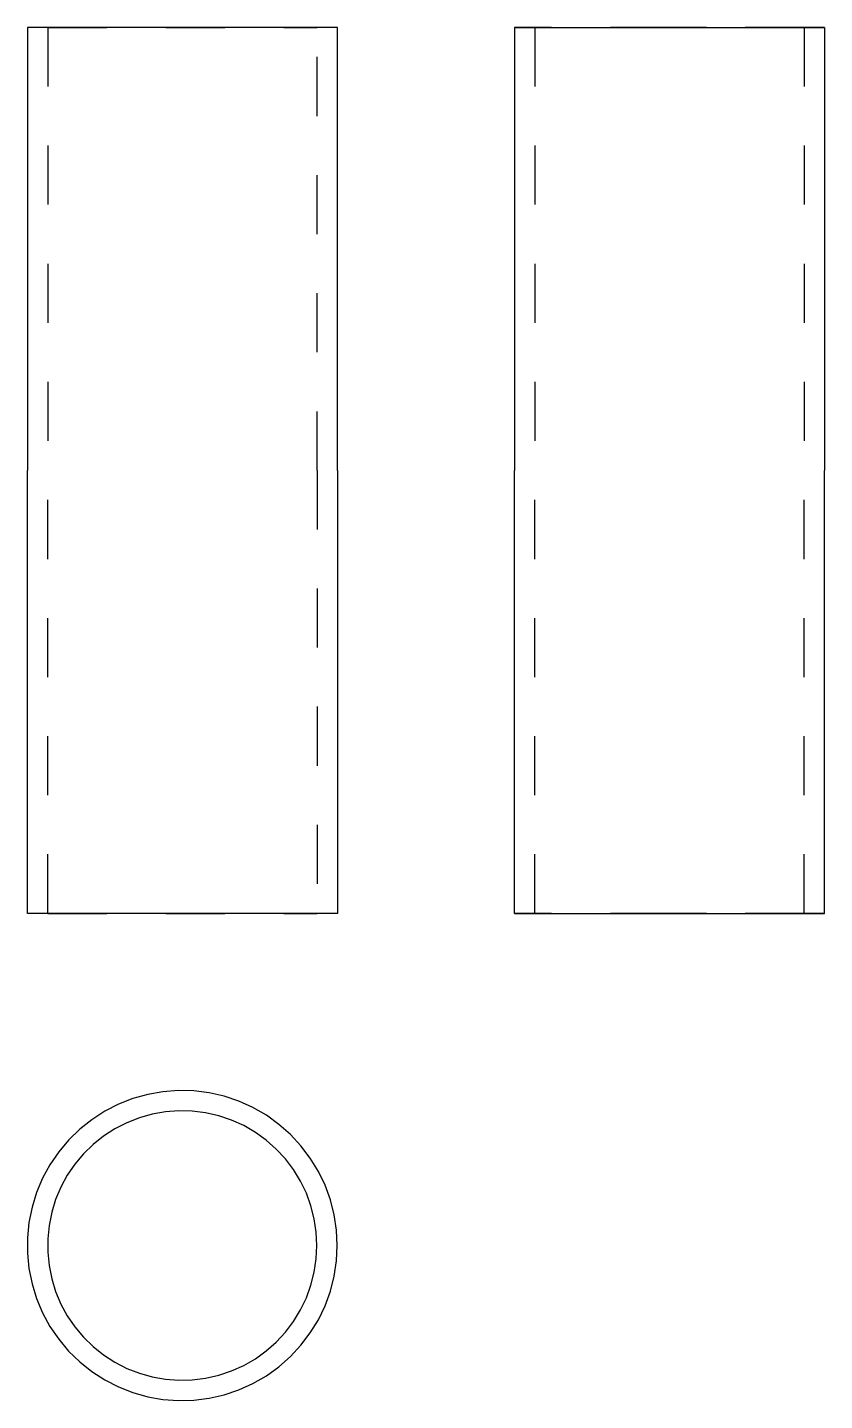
# Model space of a CAD drawing. Extents: x 0 to 1.35, y 0 to 2.32.
import ezdxf

# ---------------------------------------------------------------- set-up
doc = ezdxf.new("R2010")
doc.units = 0
doc.linetypes.add('HIDDEN', pattern=[0.075, 0.050025, -0.024975])
for name, color, linetype in [('FRONT', 7, 'CONTINUOUS'), ('FRONT_HID', 7, 'HIDDEN'), ('LEFT', 7, 'CONTINUOUS'), ('LEFT_HID', 7, 'HIDDEN'), ('TOP', 7, 'CONTINUOUS')]:
    doc.layers.add(name, color=color, linetype=linetype)

msp = doc.modelspace()

# ---------------------------------------------------------------- linework, layer by layer
at = {"layer": 'FRONT'}
for p, q in [((0.525, 2.324837), (0, 2.324837)), ((0, 2.324837), (0, 1.574837)), ((0.525, 1.574837), (0.525, 2.324837)), ((0, 0.824837), (0, 1.574837)), ((0.525, 1.574837), (0.525, 0.824837)), ((0.525, 0.824837), (0, 0.824837))]:
    msp.add_line(p, q, dxfattribs=at)
at = {"layer": 'FRONT_HID', "linetype": 'HIDDEN'}
for p, q in [((0.49065, 2.324837), (0.03435, 2.324837)), ((0.03435, 2.324837), (0.49065, 2.324837)), ((0.03435, 2.324837), (0.03435, 1.574837)), ((0.49065, 1.574837), (0.49065, 2.324837)), ((0.03435, 0.824837), (0.03435, 1.574837)), ((0.49065, 1.574837), (0.49065, 0.824837)), ((0.49065, 0.824837), (0.03435, 0.824837)), ((0.03435, 0.824837), (0.49065, 0.824837))]:
    msp.add_line(p, q, dxfattribs=at)
at = {"layer": 'LEFT'}
for p, q in [((0.825, 2.324837), (1.35, 2.324837)), ((0.825, 2.324837), (0.825, 1.574837)), ((1.35, 2.324837), (1.35, 1.574837)), ((0.825, 0.824837), (0.825, 1.574837)), ((1.35, 0.824837), (1.35, 1.574837)), ((0.825, 0.824837), (1.35, 0.824837))]:
    msp.add_line(p, q, dxfattribs=at)
at = {"layer": 'LEFT_HID', "linetype": 'HIDDEN'}
for p, q in [((1.0875, 2.324837), (0.825, 2.324837)), ((1.0875, 2.324837), (0.85935, 2.324837)), ((0.85935, 2.324837), (1.31565, 2.324837)), ((0.85935, 2.324837), (0.85935, 1.574837)), ((1.35, 2.324837), (1.0875, 2.324837)), ((1.31565, 2.324837), (1.0875, 2.324837)), ((1.31565, 2.324837), (1.31565, 1.574837)), ((0.85935, 0.824837), (0.85935, 1.574837)), ((1.31565, 0.824837), (1.31565, 1.574837)), ((1.0875, 0.824837), (0.825, 0.824837)), ((1.0875, 0.824837), (0.85935, 0.824837)), ((0.85935, 0.824837), (1.31565, 0.824837)), ((1.35, 0.824837), (1.0875, 0.824837)), ((1.31565, 0.824837), (1.0875, 0.824837))]:
    msp.add_line(p, q, dxfattribs=at)
at = {"layer": 'TOP'}
for p, q in [((0.203762, 0.518337), (0.178571, 0.511249)), ((0.229533, 0.522881), (0.203762, 0.518337)), ((0.255629, 0.524837), (0.229533, 0.522881)), ((0.28179, 0.524184), (0.255629, 0.524837)), ((0.307756, 0.52093), (0.28179, 0.524184)), ((0.333269, 0.515107), (0.307756, 0.52093)), ((0.358076, 0.506773), (0.333269, 0.515107)), ((0.130924, 0.48975), (0.108941, 0.475552)), ((0.154211, 0.501689), (0.130924, 0.48975)), ((0.178571, 0.511249), (0.154211, 0.501689)), ((0.233805, 0.488798), (0.211406, 0.484848)), ((0.256486, 0.490497), (0.233805, 0.488798)), ((0.279223, 0.48993), (0.256486, 0.490497)), ((0.301792, 0.487102), (0.279223, 0.48993)), ((0.381929, 0.49601), (0.358076, 0.506773)), ((0.404592, 0.482925), (0.381929, 0.49601)), ((0.108941, 0.475552), (0.088481, 0.459236)), ((0.168339, 0.470378), (0.148099, 0.460002)), ((0.189511, 0.478688), (0.168339, 0.470378)), ((0.211406, 0.484848), (0.189511, 0.478688)), ((0.323966, 0.482041), (0.301792, 0.487102)), ((0.345526, 0.474797), (0.323966, 0.482041)), ((0.366258, 0.465443), (0.345526, 0.474797)), ((0.385956, 0.45407), (0.366258, 0.465443)), ((0.42584, 0.467649), (0.404592, 0.482925)), ((0.445461, 0.450333), (0.42584, 0.467649)), ((0.088481, 0.459236), (0.069748, 0.440964)), ((0.128993, 0.447662), (0.11121, 0.433481)), ((0.148099, 0.460002), (0.128993, 0.447662)), ((0.404423, 0.440793), (0.385956, 0.45407)), ((0.46326, 0.43115), (0.445461, 0.450333)), ((0.052926, 0.420917), (0.038185, 0.399295)), ((0.069748, 0.440964), (0.052926, 0.420917)), ((0.11121, 0.433481), (0.094928, 0.4176)), ((0.421476, 0.425743), (0.404423, 0.440793)), ((0.436947, 0.40907), (0.421476, 0.425743)), ((0.479061, 0.41029), (0.46326, 0.43115)), ((0.038185, 0.399295), (0.025669, 0.376313)), ((0.080308, 0.400176), (0.067495, 0.381384)), ((0.094928, 0.4176), (0.080308, 0.400176)), ((0.45068, 0.39094), (0.436947, 0.40907)), ((0.492707, 0.38796), (0.479061, 0.41029)), ((0.025669, 0.376313), (0.015504, 0.352199)), ((0.067495, 0.381384), (0.056618, 0.361409)), ((0.46254, 0.371532), (0.45068, 0.39094)), ((0.504061, 0.364383), (0.492707, 0.38796)), ((0.015504, 0.352199), (0.007791, 0.327192)), ((0.056618, 0.361409), (0.047783, 0.34045)), ((0.472408, 0.35104), (0.46254, 0.371532)), ((0.480188, 0.329667), (0.472408, 0.35104)), ((0.513012, 0.339792), (0.504061, 0.364383)), ((0.007791, 0.327192), (0.002606, 0.301542)), ((0.047783, 0.34045), (0.041079, 0.318716)), ((0.4858, 0.307625), (0.480188, 0.329667)), ((0.519469, 0.314432), (0.513012, 0.339792)), ((0.041079, 0.318716), (0.036572, 0.296422)), ((0.48919, 0.285135), (0.4858, 0.307625)), ((0.523369, 0.288555), (0.519469, 0.314432)), ((0.002606, 0.301542), (0, 0.275503)), ((0.036572, 0.296422), (0.034307, 0.273791)), ((0.490324, 0.262418), (0.48919, 0.285135)), ((0.524674, 0.262418), (0.523369, 0.288555)), ((0, 0.275503), (0, 0.249334)), ((0.034307, 0.273791), (0.034307, 0.251046)), ((0.48919, 0.239702), (0.490324, 0.262418)), ((0.523369, 0.236282), (0.524674, 0.262418)), ((0, 0.249334), (0.002606, 0.223295)), ((0.034307, 0.251046), (0.036572, 0.228414)), ((0.4858, 0.217211), (0.48919, 0.239702)), ((0.519469, 0.210405), (0.523369, 0.236282)), ((0.002606, 0.223295), (0.007791, 0.197645)), ((0.036572, 0.228414), (0.041079, 0.206121)), ((0.480188, 0.19517), (0.4858, 0.217211)), ((0.513012, 0.185045), (0.519469, 0.210405)), ((0.007791, 0.197645), (0.015504, 0.172638)), ((0.041079, 0.206121), (0.047783, 0.184387)), ((0.472408, 0.173797), (0.480188, 0.19517)), ((0.015504, 0.172638), (0.025669, 0.148524)), ((0.047783, 0.184387), (0.056618, 0.163428)), ((0.056618, 0.163428), (0.067495, 0.143453)), ((0.46254, 0.153305), (0.472408, 0.173797)), ((0.504061, 0.160454), (0.513012, 0.185045)), ((0.025669, 0.148524), (0.038185, 0.125542)), ((0.067495, 0.143453), (0.080308, 0.12466)), ((0.45068, 0.133897), (0.46254, 0.153305)), ((0.492707, 0.136877), (0.504061, 0.160454)), ((0.038185, 0.125542), (0.052926, 0.10392)), ((0.080308, 0.12466), (0.094928, 0.107237)), ((0.436947, 0.115766), (0.45068, 0.133897)), ((0.479061, 0.114547), (0.492707, 0.136877)), ((0.052926, 0.10392), (0.069748, 0.083873)), ((0.094928, 0.107237), (0.11121, 0.091356)), ((0.404423, 0.084044), (0.421476, 0.099093)), ((0.421476, 0.099093), (0.436947, 0.115766)), ((0.445461, 0.074503), (0.46326, 0.093687)), ((0.46326, 0.093687), (0.479061, 0.114547)), ((0.069748, 0.083873), (0.088481, 0.065601)), ((0.11121, 0.091356), (0.128993, 0.077175)), ((0.128993, 0.077175), (0.148099, 0.064835)), ((0.366258, 0.059394), (0.385956, 0.070766)), ((0.385956, 0.070766), (0.404423, 0.084044)), ((0.42584, 0.057188), (0.445461, 0.074503)), ((0.088481, 0.065601), (0.108941, 0.049285)), ((0.108941, 0.049285), (0.130924, 0.035087)), ((0.148099, 0.064835), (0.168339, 0.054458)), ((0.168339, 0.054458), (0.189511, 0.046149)), ((0.323966, 0.042796), (0.345526, 0.05004)), ((0.345526, 0.05004), (0.366258, 0.059394)), ((0.404592, 0.041912), (0.42584, 0.057188)), ((0.130924, 0.035087), (0.154211, 0.023148)), ((0.189511, 0.046149), (0.211406, 0.039989)), ((0.211406, 0.039989), (0.233805, 0.036039)), ((0.233805, 0.036039), (0.256486, 0.034339)), ((0.256486, 0.034339), (0.279223, 0.034906)), ((0.279223, 0.034906), (0.301792, 0.037735)), ((0.301792, 0.037735), (0.323966, 0.042796)), ((0.358076, 0.018064), (0.381929, 0.028827)), ((0.381929, 0.028827), (0.404592, 0.041912)), ((0.154211, 0.023148), (0.178571, 0.013587)), ((0.178571, 0.013587), (0.203762, 0.0065)), ((0.203762, 0.0065), (0.229533, 0.001956)), ((0.229533, 0.001956), (0.255629, 0)), ((0.255629, 0), (0.28179, 0.000652)), ((0.28179, 0.000652), (0.307756, 0.003906)), ((0.307756, 0.003906), (0.333269, 0.00973)), ((0.333269, 0.00973), (0.358076, 0.018064))]:
    msp.add_line(p, q, dxfattribs=at)

doc.saveas('drawing.dxf')
